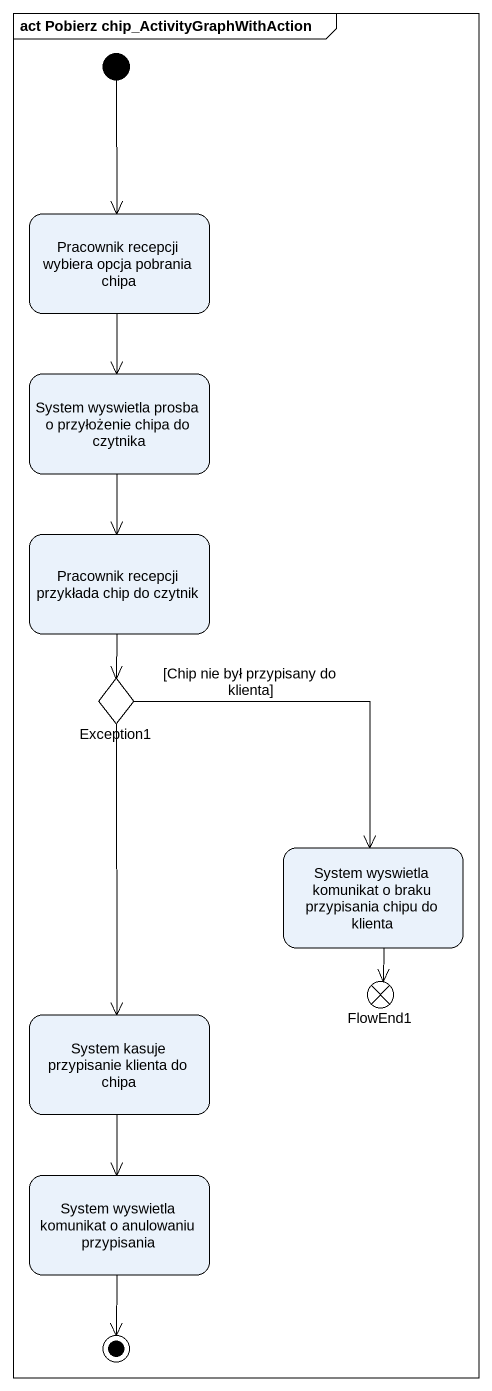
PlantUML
@startuml
mainframe act Pobierz chip_ActivityGraphWithAction
hide empty description
state "Pracownik recepcji wybiera opcja pobrania chipa" as Pracownik_recepcji_wybiera
state "System wyswietla prosba o przyłożenie chipa do czytnika" as System_wyswietla_prosba_o
state "Pracownik recepcji przykłada chip do czytnik" as Pracownik_recepcji
state Exception1 <<choice>>
state "System wyswietla komunikat o braku przypisania chipu do klienta" as System_wyswietla_komunikat
state "System kasuje przypisanie klienta do chipa" as System_kasuje_przypisanie
state FlowEnd1 <<end>>
state "System wyswietla komunikat o anulowaniu przypisania" as System_wyswietla_komunikat_2
[*] --> Pracownik_recepcji_wybiera
Pracownik_recepcji_wybiera --> System_wyswietla_prosba_o
System_wyswietla_prosba_o --> Pracownik_recepcji
Pracownik_recepcji --> Exception1
Exception1 --> System_wyswietla_komunikat : [Chip nie był przypisany do klienta]
Exception1 --> System_kasuje_przypisanie
System_wyswietla_komunikat --> FlowEnd1
System_kasuje_przypisanie --> System_wyswietla_komunikat_2
System_wyswietla_komunikat_2 --> [*]
@enduml
